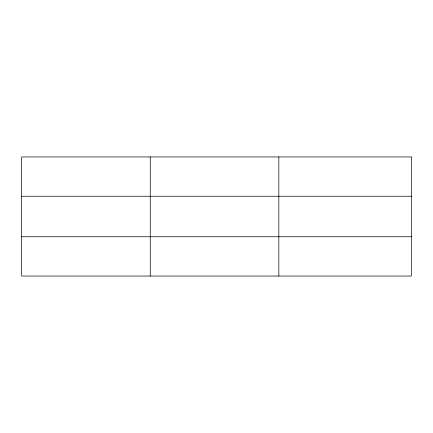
<?xml version="1.0" encoding="UTF-8"?>
<svg xmlns="http://www.w3.org/2000/svg" width="433" height="433" viewBox="0 0 433 433"><rect width="100%" height="100%" fill="white"/><g stroke="black" fill="none" stroke-linecap="round" stroke-linejoin="round"><path stroke-width="0.65" d="M150.251 156.952L150.251 276.048M278.852 156.952L278.852 276.048M21.65 196.252L411.35 196.252M21.65 236.748L411.35 236.748M411.35 156.952L411.35 276.048L21.65 276.048L21.65 156.952L411.35 156.952"/></g></svg>
